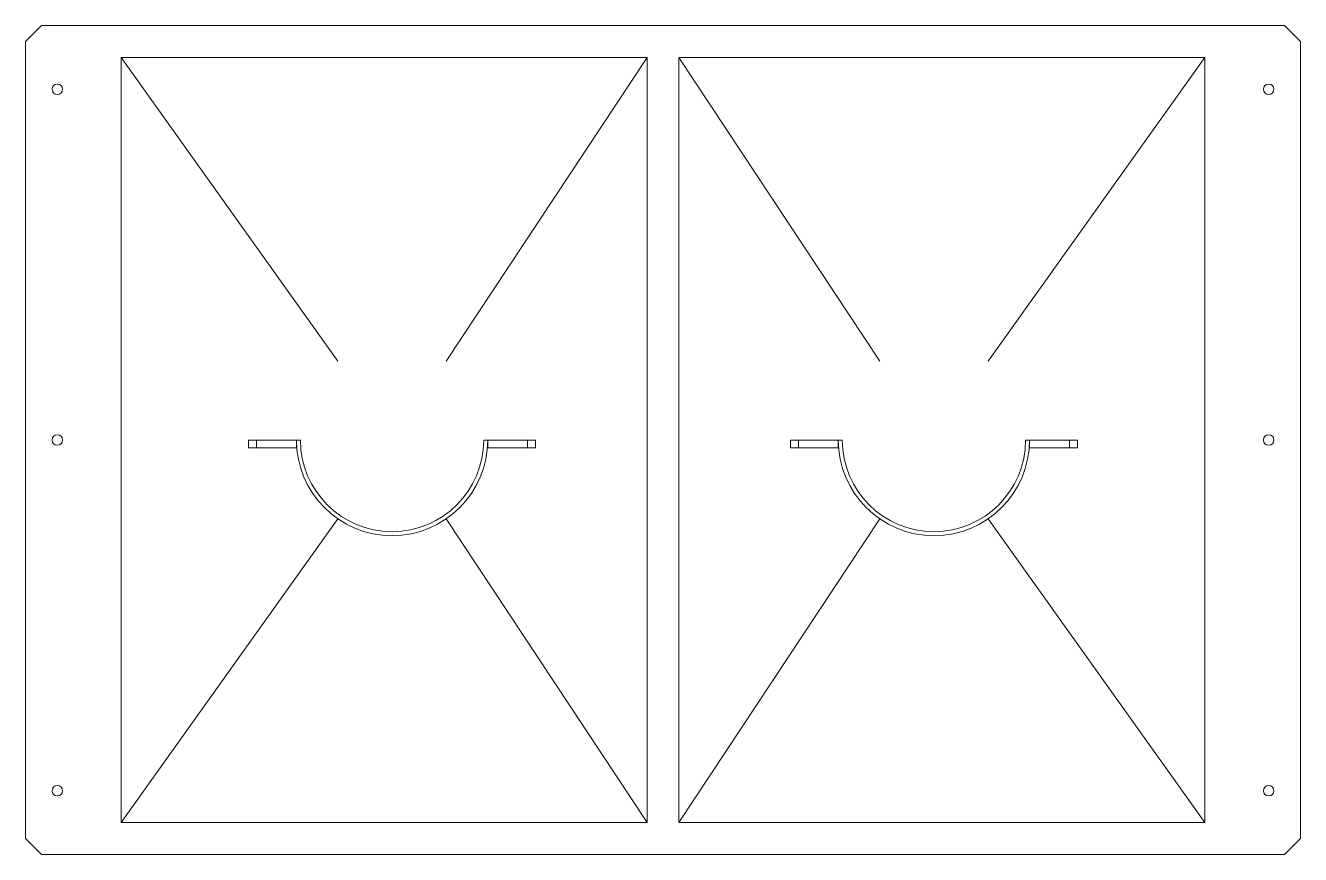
# Paper-space layout '_Bottom' of a CAD drawing. Header units: millimetres. Extents: x -400 to 400, y -260 to 260.
import ezdxf

# ---------------------------------------------------------------- set-up
doc = ezdxf.new("R2010")
doc.units = ezdxf.units.MM

psp = doc.layouts.new('_Bottom')

# ---------------------------------------------------------------- linework, layer by layer
at = {"color": 7, "linetype": 'Continuous', "lineweight": 15}
for p, q in [((-390, 260), (-400, 250)), ((-390, 260), (390, 260)), ((400, 250), (390, 260)), ((-400, -250), (-400, 250)), ((400, 250), (400, -250)), ((-340, -240), (-340, 240)), ((-340, 240), (-204.13, 49.35)), ((-340, 240), (-10, 240)), ((-10, 240), (-136.15, 49.54)), ((-10, 240), (-10, -240)), ((10, 240), (136.15, 49.54)), ((10, 240), (340, 240)), ((10, -240), (10, 240)), ((340, 240), (204.13, 49.35)), ((340, 240), (340, -240)), ((-260, 0), (-227.5, 0)), ((-260, -5), (-260, 0)), ((-255, 0), (-255, -5)), ((-230, -5), (-230, 0)), ((-112.5, 0), (-80, 0)), ((-110, -5), (-110, 0)), ((-85, -5), (-85, 0)), ((-80, 0), (-80, -5)), ((80, 0), (112.5, 0)), ((80, -5), (80, 0)), ((85, 0), (85, -5)), ((110, -5), (110, 0)), ((227.5, 0), (260, 0)), ((230, -5), (230, 0)), ((255, -5), (255, 0)), ((260, 0), (260, -5)), ((-260, -5), (-230, -5)), ((-110, -5), (-80, -5)), ((80, -5), (110, -5)), ((230, -5), (260, -5)), ((-204.13, -49.35), (-340, -240)), ((-10, -240), (-136.15, -49.54)), ((10, -240), (136.15, -49.54)), ((204.13, -49.35), (340, -240)), ((-10, -240), (-340, -240)), ((340, -240), (10, -240)), ((-400, -250), (-390, -260)), ((390, -260), (400, -250)), ((390, -260), (-390, -260))]:
    psp.add_line(p, q, dxfattribs=at)
for centre in [(-380, 220), (380, 220), (-380, 0), (380, 0), (-380, -220), (380, -220)]:
    psp.add_circle(centre, 3.3, dxfattribs=at)
for centre, radius in [((-170, 0), 60), ((-170, 0), 57.5), ((170, 0), 60), ((170, 0), 57.5)]:
    psp.add_arc(centre, radius, 180, 0, dxfattribs=at)

doc.saveas('drawing.dxf')
